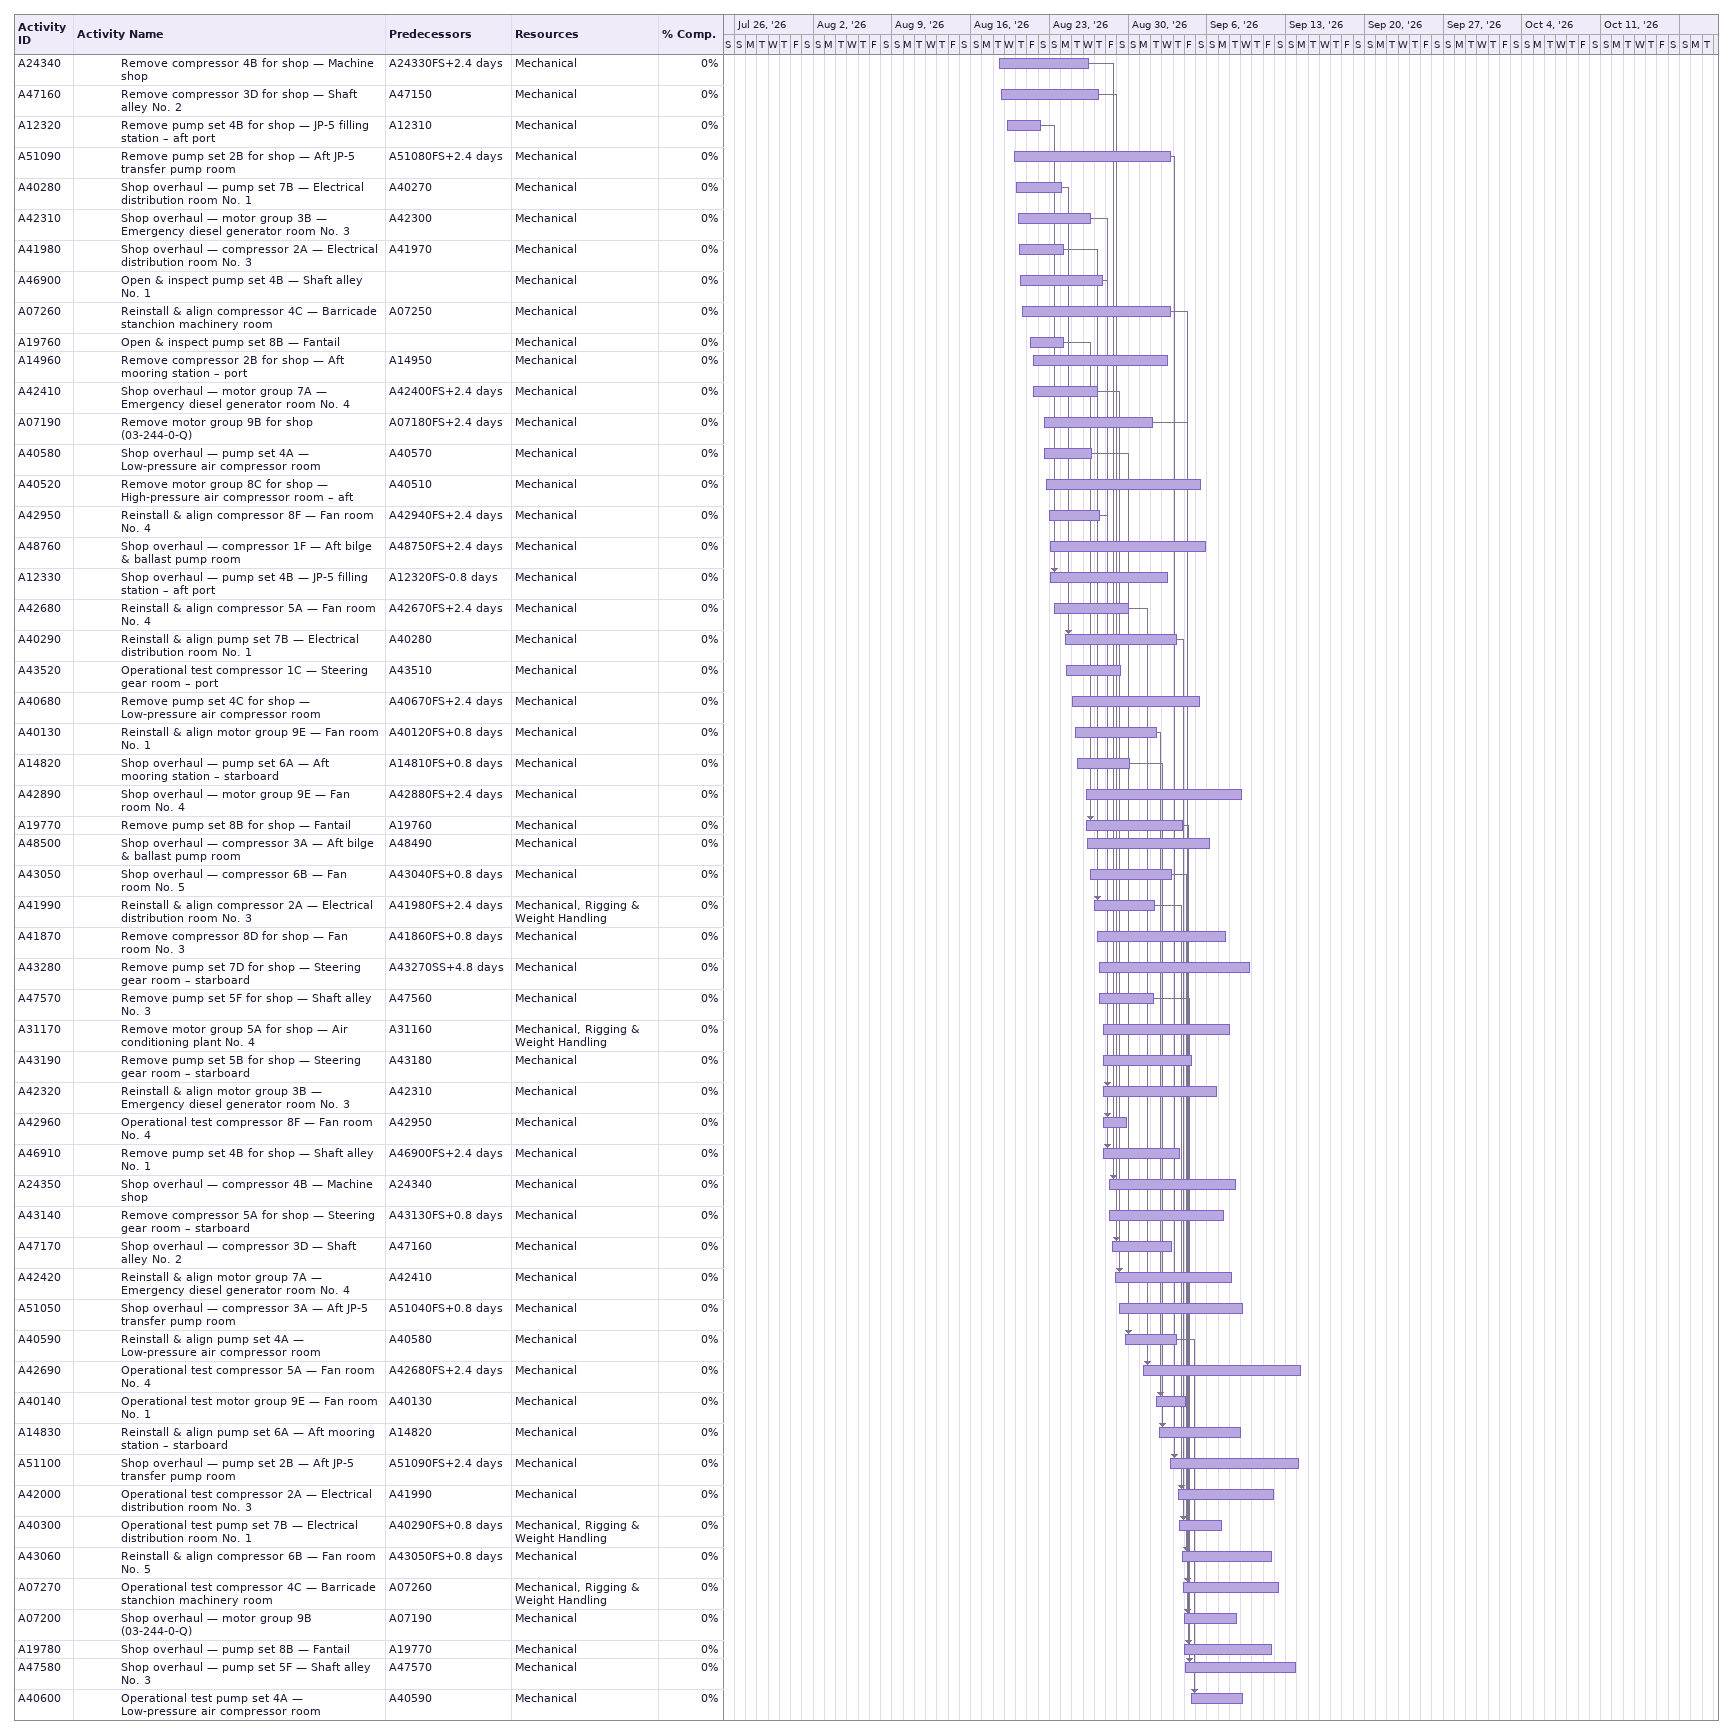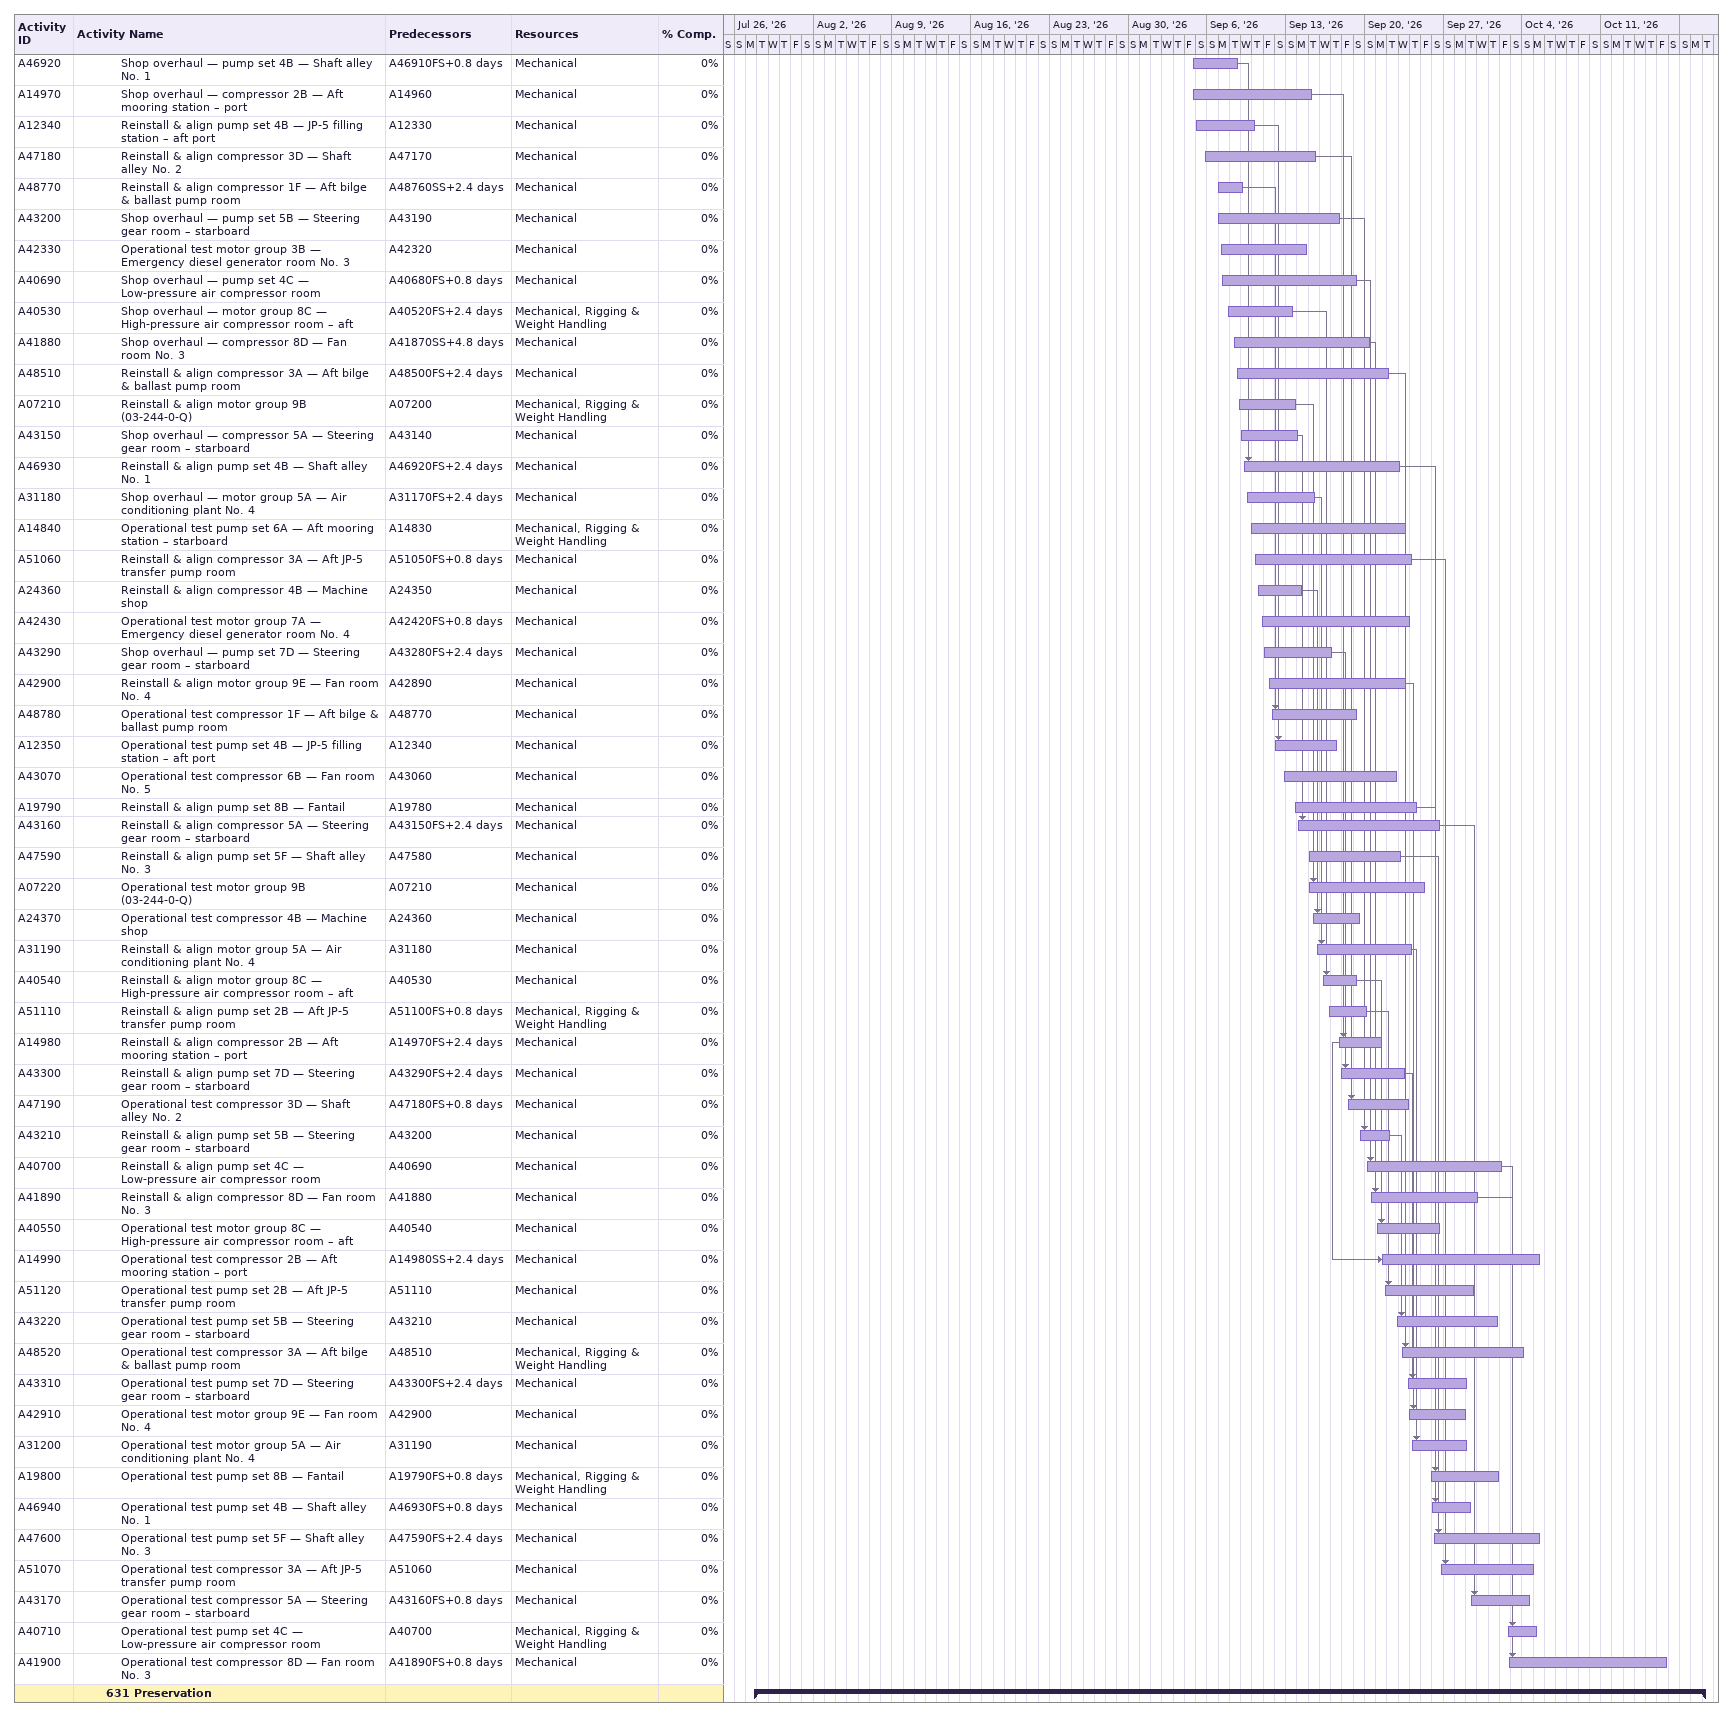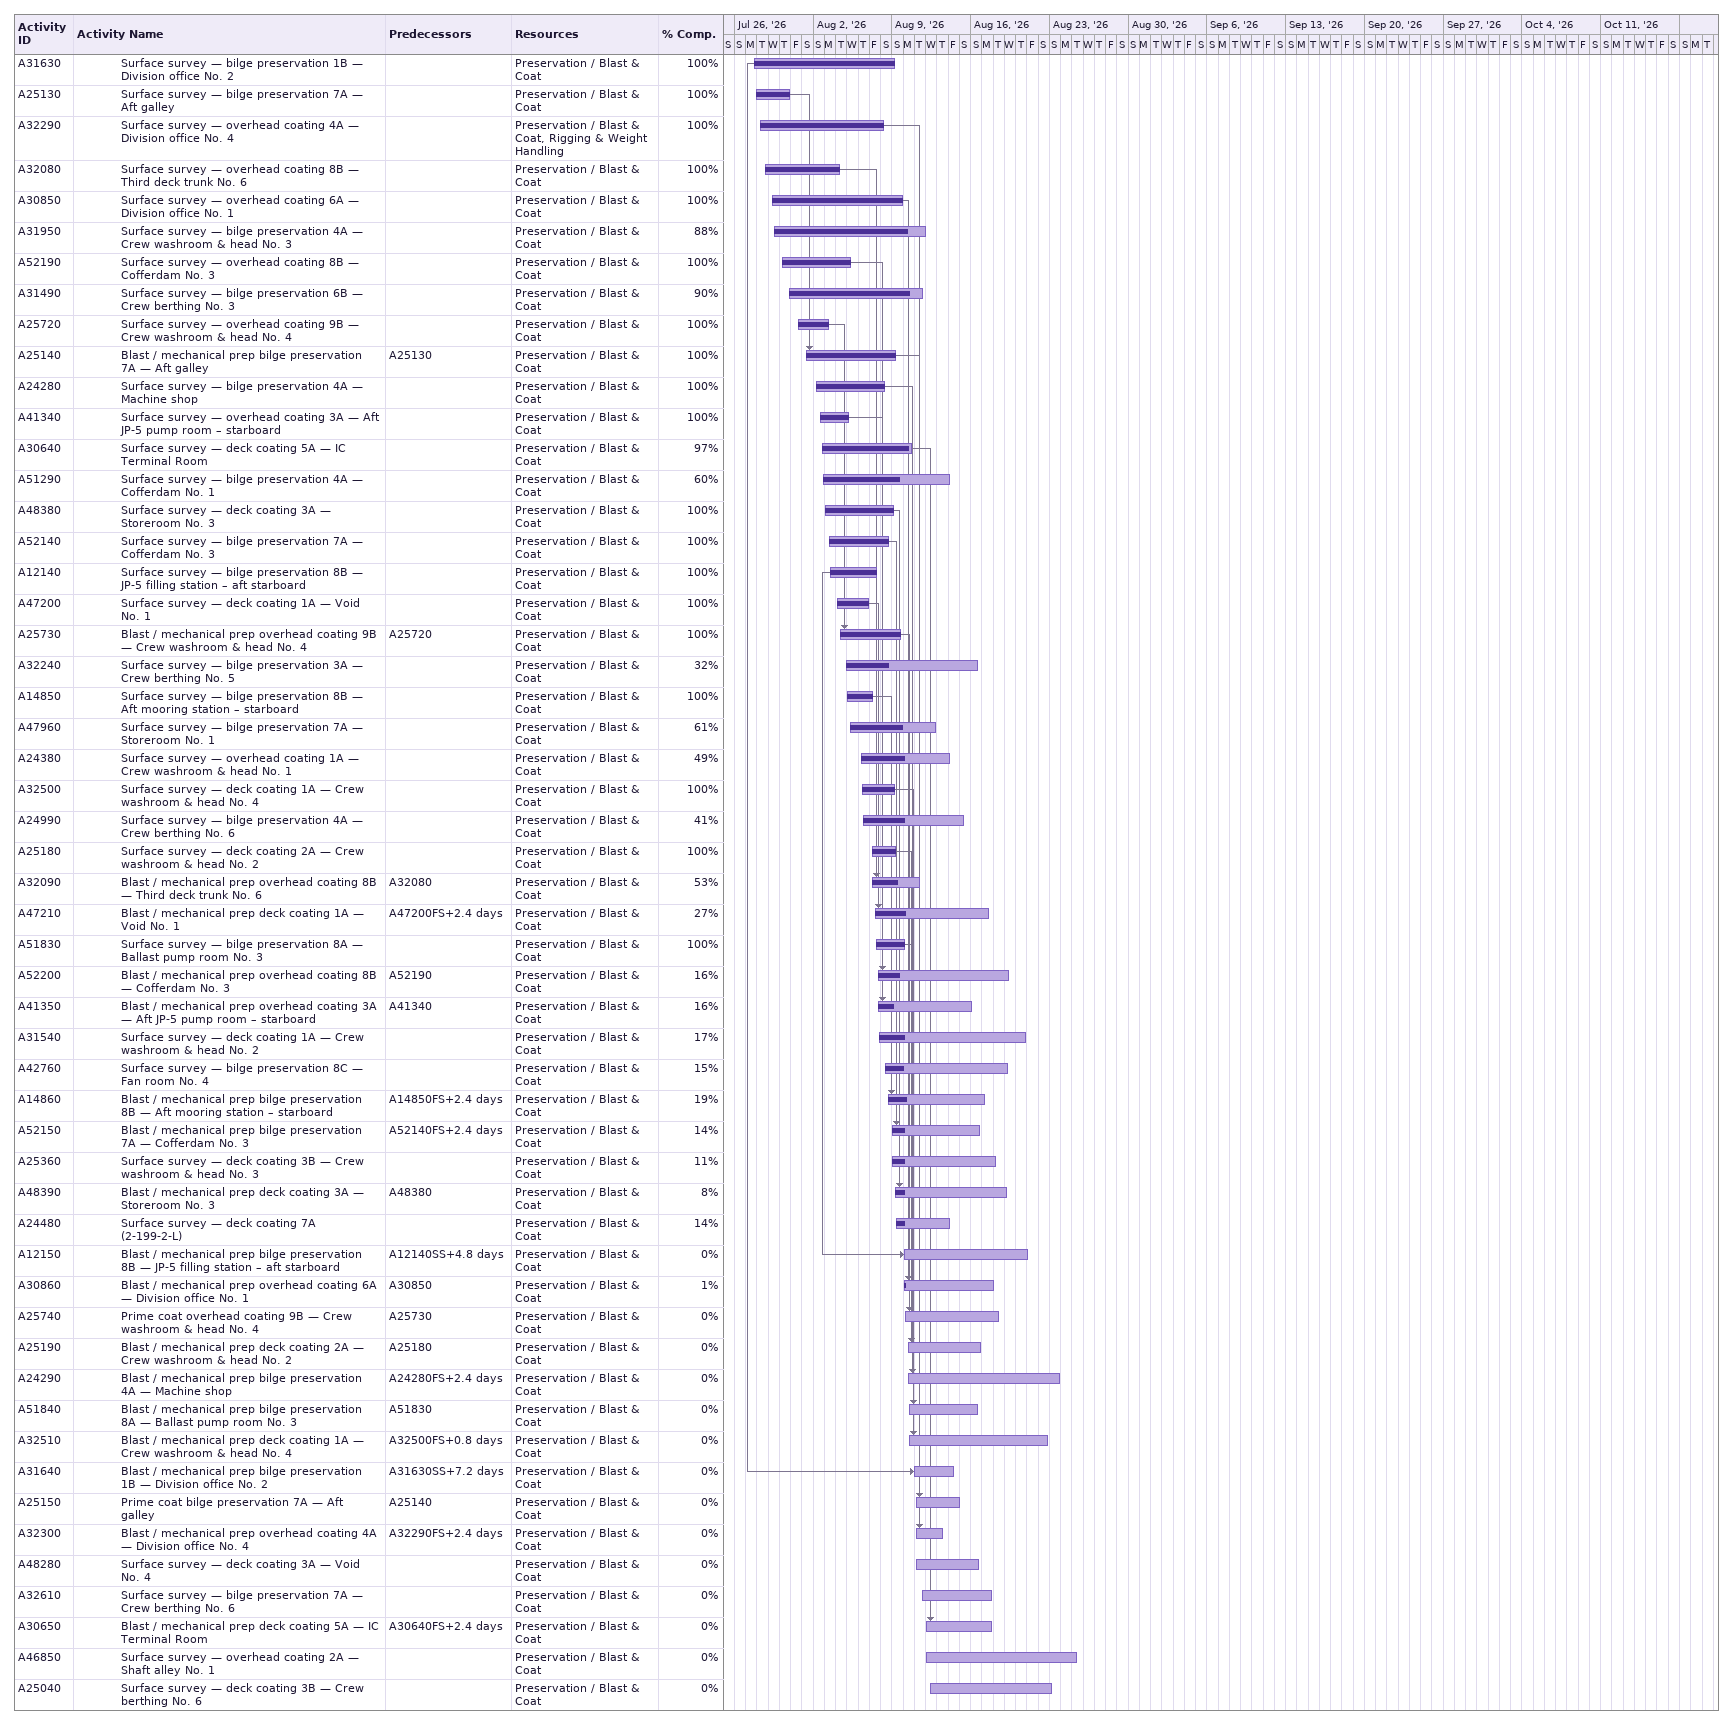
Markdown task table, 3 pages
| ID | Level | Task | Start | Finish | Predecessors | Resources | % complete |
|---|---|---|---|---|---|---|---|
| A24340 | 4 | Remove compressor 4B for shop — Machine shop | 2026-08-18 | 2026-08-26 | A24330FS+2.4d | Mechanical | 0 |
| A47160 | 4 | Remove compressor 3D for shop — Shaft alley No. 2 | 2026-08-18 | 2026-08-27 | A47150 | Mechanical | 0 |
| A12320 | 4 | Remove pump set 4B for shop — JP-5 filling station – aft port | 2026-08-19 | 2026-08-22 | A12310 | Mechanical | 0 |
| A51090 | 4 | Remove pump set 2B for shop — Aft JP-5 transfer pump room | 2026-08-19 | 2026-09-02 | A51080FS+2.4d | Mechanical | 0 |
| A40280 | 4 | Shop overhaul — pump set 7B — Electrical distribution room No. 1 | 2026-08-20 | 2026-08-24 | A40270 | Mechanical | 0 |
| A42310 | 4 | Shop overhaul — motor group 3B — Emergency diesel generator room No. 3 | 2026-08-20 | 2026-08-26 | A42300 | Mechanical | 0 |
| A41980 | 4 | Shop overhaul — compressor 2A — Electrical distribution room No. 3 | 2026-08-20 | 2026-08-24 | A41970 | Mechanical | 0 |
| A46900 | 4 | Open & inspect pump set 4B — Shaft alley No. 1 | 2026-08-20 | 2026-08-27 |  | Mechanical | 0 |
| A07260 | 4 | Reinstall & align compressor 4C — Barricade stanchion machinery room | 2026-08-20 | 2026-09-02 | A07250 | Mechanical | 0 |
| A19760 | 4 | Open & inspect pump set 8B — Fantail | 2026-08-21 | 2026-08-24 |  | Mechanical | 0 |
| A14960 | 4 | Remove compressor 2B for shop — Aft mooring station – port | 2026-08-21 | 2026-09-02 | A14950 | Mechanical | 0 |
| A42410 | 4 | Shop overhaul — motor group 7A — Emergency diesel generator room No. 4 | 2026-08-21 | 2026-08-27 | A42400FS+2.4d | Mechanical | 0 |
| A07190 | 4 | Remove motor group 9B for shop (03-244-0-Q) | 2026-08-22 | 2026-09-01 | A07180FS+2.4d | Mechanical | 0 |
| A40580 | 4 | Shop overhaul — pump set 4A — Low-pressure air compressor room | 2026-08-22 | 2026-08-26 | A40570 | Mechanical | 0 |
| A40520 | 4 | Remove motor group 8C for shop — High-pressure air compressor room – aft | 2026-08-22 | 2026-09-05 | A40510 | Mechanical | 0 |
| A42950 | 4 | Reinstall & align compressor 8F — Fan room No. 4 | 2026-08-22 | 2026-08-27 | A42940FS+2.4d | Mechanical | 0 |
| A48760 | 4 | Shop overhaul — compressor 1F — Aft bilge & ballast pump room | 2026-08-23 | 2026-09-05 | A48750FS+2.4d | Mechanical | 0 |
| A12330 | 4 | Shop overhaul — pump set 4B — JP-5 filling station – aft port | 2026-08-23 | 2026-09-02 | A12320FS-0.8d | Mechanical | 0 |
| A42680 | 4 | Reinstall & align compressor 5A — Fan room No. 4 | 2026-08-23 | 2026-08-30 | A42670FS+2.4d | Mechanical | 0 |
| A40290 | 4 | Reinstall & align pump set 7B — Electrical distribution room No. 1 | 2026-08-24 | 2026-09-03 | A40280 | Mechanical | 0 |
| A43520 | 4 | Operational test compressor 1C — Steering gear room – port | 2026-08-24 | 2026-08-29 | A43510 | Mechanical | 0 |
| A40680 | 4 | Remove pump set 4C for shop — Low-pressure air compressor room | 2026-08-25 | 2026-09-05 | A40670FS+2.4d | Mechanical | 0 |
| A40130 | 4 | Reinstall & align motor group 9E — Fan room No. 1 | 2026-08-25 | 2026-09-01 | A40120FS+0.8d | Mechanical | 0 |
| A14820 | 4 | Shop overhaul — pump set 6A — Aft mooring station – starboard | 2026-08-25 | 2026-08-30 | A14810FS+0.8d | Mechanical | 0 |
| A42890 | 4 | Shop overhaul — motor group 9E — Fan room No. 4 | 2026-08-26 | 2026-09-09 | A42880FS+2.4d | Mechanical | 0 |
| A19770 | 4 | Remove pump set 8B for shop — Fantail | 2026-08-26 | 2026-09-03 | A19760 | Mechanical | 0 |
| A48500 | 4 | Shop overhaul — compressor 3A — Aft bilge & ballast pump room | 2026-08-26 | 2026-09-06 | A48490 | Mechanical | 0 |
| A43050 | 4 | Shop overhaul — compressor 6B — Fan room No. 5 | 2026-08-26 | 2026-09-02 | A43040FS+0.8d | Mechanical | 0 |
| A41990 | 4 | Reinstall & align compressor 2A — Electrical distribution room No. 3 | 2026-08-26 | 2026-09-01 | A41980FS+2.4d | Mechanical, Rigging & Weight Handling | 0 |
| A41870 | 4 | Remove compressor 8D for shop — Fan room No. 3 | 2026-08-27 | 2026-09-07 | A41860FS+0.8d | Mechanical | 0 |
| A43280 | 4 | Remove pump set 7D for shop — Steering gear room – starboard | 2026-08-27 | 2026-09-09 | A43270SS+4.8d | Mechanical | 0 |
| A47570 | 4 | Remove pump set 5F for shop — Shaft alley No. 3 | 2026-08-27 | 2026-09-01 | A47560 | Mechanical | 0 |
| A31170 | 4 | Remove motor group 5A for shop — Air conditioning plant No. 4 | 2026-08-27 | 2026-09-07 | A31160 | Mechanical, Rigging & Weight Handling | 0 |
| A43190 | 4 | Remove pump set 5B for shop — Steering gear room – starboard | 2026-08-27 | 2026-09-04 | A43180 | Mechanical | 0 |
| A42320 | 4 | Reinstall & align motor group 3B — Emergency diesel generator room No. 3 | 2026-08-27 | 2026-09-06 | A42310 | Mechanical | 0 |
| A42960 | 4 | Operational test compressor 8F — Fan room No. 4 | 2026-08-27 | 2026-08-29 | A42950 | Mechanical | 0 |
| A46910 | 4 | Remove pump set 4B for shop — Shaft alley No. 1 | 2026-08-27 | 2026-09-03 | A46900FS+2.4d | Mechanical | 0 |
| A24350 | 4 | Shop overhaul — compressor 4B — Machine shop | 2026-08-28 | 2026-09-08 | A24340 | Mechanical | 0 |
| A43140 | 4 | Remove compressor 5A for shop — Steering gear room – starboard | 2026-08-28 | 2026-09-07 | A43130FS+0.8d | Mechanical | 0 |
| A47170 | 4 | Shop overhaul — compressor 3D — Shaft alley No. 2 | 2026-08-28 | 2026-09-02 | A47160 | Mechanical | 0 |
| A42420 | 4 | Reinstall & align motor group 7A — Emergency diesel generator room No. 4 | 2026-08-28 | 2026-09-08 | A42410 | Mechanical | 0 |
| A51050 | 4 | Shop overhaul — compressor 3A — Aft JP-5 transfer pump room | 2026-08-29 | 2026-09-09 | A51040FS+0.8d | Mechanical | 0 |
| A40590 | 4 | Reinstall & align pump set 4A — Low-pressure air compressor room | 2026-08-29 | 2026-09-03 | A40580 | Mechanical | 0 |
| A42690 | 4 | Operational test compressor 5A — Fan room No. 4 | 2026-08-31 | 2026-09-14 | A42680FS+2.4d | Mechanical | 0 |
| A40140 | 4 | Operational test motor group 9E — Fan room No. 1 | 2026-09-01 | 2026-09-04 | A40130 | Mechanical | 0 |
| A14830 | 4 | Reinstall & align pump set 6A — Aft mooring station – starboard | 2026-09-01 | 2026-09-08 | A14820 | Mechanical | 0 |
| A51100 | 4 | Shop overhaul — pump set 2B — Aft JP-5 transfer pump room | 2026-09-02 | 2026-09-14 | A51090FS+2.4d | Mechanical | 0 |
| A42000 | 4 | Operational test compressor 2A — Electrical distribution room No. 3 | 2026-09-03 | 2026-09-11 | A41990 | Mechanical | 0 |
| A40300 | 4 | Operational test pump set 7B — Electrical distribution room No. 1 | 2026-09-03 | 2026-09-07 | A40290FS+0.8d | Mechanical, Rigging & Weight Handling | 0 |
| A43060 | 4 | Reinstall & align compressor 6B — Fan room No. 5 | 2026-09-03 | 2026-09-11 | A43050FS+0.8d | Mechanical | 0 |
| A07270 | 4 | Operational test compressor 4C — Barricade stanchion machinery room | 2026-09-03 | 2026-09-12 | A07260 | Mechanical, Rigging & Weight Handling | 0 |
| A07200 | 4 | Shop overhaul — motor group 9B (03-244-0-Q) | 2026-09-03 | 2026-09-08 | A07190 | Mechanical | 0 |
| A19780 | 4 | Shop overhaul — pump set 8B — Fantail | 2026-09-04 | 2026-09-11 | A19770 | Mechanical | 0 |
| A47580 | 4 | Shop overhaul — pump set 5F — Shaft alley No. 3 | 2026-09-04 | 2026-09-13 | A47570 | Mechanical | 0 |
| A40600 | 4 | Operational test pump set 4A — Low-pressure air compressor room | 2026-09-04 | 2026-09-09 | A40590 | Mechanical | 0 |
| A46920 | 4 | Shop overhaul — pump set 4B — Shaft alley No. 1 | 2026-09-04 | 2026-09-08 | A46910FS+0.8d | Mechanical | 0 |
| A14970 | 4 | Shop overhaul — compressor 2B — Aft mooring station – port | 2026-09-04 | 2026-09-15 | A14960 | Mechanical | 0 |
| A12340 | 4 | Reinstall & align pump set 4B — JP-5 filling station – aft port | 2026-09-05 | 2026-09-10 | A12330 | Mechanical | 0 |
| A47180 | 4 | Reinstall & align compressor 3D — Shaft alley No. 2 | 2026-09-05 | 2026-09-15 | A47170 | Mechanical | 0 |
| A48770 | 4 | Reinstall & align compressor 1F — Aft bilge & ballast pump room | 2026-09-07 | 2026-09-09 | A48760SS+2.4d | Mechanical | 0 |
| A43200 | 4 | Shop overhaul — pump set 5B — Steering gear room – starboard | 2026-09-07 | 2026-09-17 | A43190 | Mechanical | 0 |
| A42330 | 4 | Operational test motor group 3B — Emergency diesel generator room No. 3 | 2026-09-07 | 2026-09-14 | A42320 | Mechanical | 0 |
| A40690 | 4 | Shop overhaul — pump set 4C — Low-pressure air compressor room | 2026-09-07 | 2026-09-19 | A40680FS+0.8d | Mechanical | 0 |
| A40530 | 4 | Shop overhaul — motor group 8C — High-pressure air compressor room – aft | 2026-09-07 | 2026-09-13 | A40520FS+2.4d | Mechanical, Rigging & Weight Handling | 0 |
| A41880 | 4 | Shop overhaul — compressor 8D — Fan room No. 3 | 2026-09-08 | 2026-09-20 | A41870SS+4.8d | Mechanical | 0 |
| A48510 | 4 | Reinstall & align compressor 3A — Aft bilge & ballast pump room | 2026-09-08 | 2026-09-22 | A48500FS+2.4d | Mechanical | 0 |
| A07210 | 4 | Reinstall & align motor group 9B (03-244-0-Q) | 2026-09-08 | 2026-09-13 | A07200 | Mechanical, Rigging & Weight Handling | 0 |
| A43150 | 4 | Shop overhaul — compressor 5A — Steering gear room – starboard | 2026-09-09 | 2026-09-14 | A43140 | Mechanical | 0 |
| A46930 | 4 | Reinstall & align pump set 4B — Shaft alley No. 1 | 2026-09-09 | 2026-09-23 | A46920FS+2.4d | Mechanical | 0 |
| A31180 | 4 | Shop overhaul — motor group 5A — Air conditioning plant No. 4 | 2026-09-09 | 2026-09-15 | A31170FS+2.4d | Mechanical | 0 |
| A14840 | 4 | Operational test pump set 6A — Aft mooring station – starboard | 2026-09-09 | 2026-09-23 | A14830 | Mechanical, Rigging & Weight Handling | 0 |
| A51060 | 4 | Reinstall & align compressor 3A — Aft JP-5 transfer pump room | 2026-09-10 | 2026-09-24 | A51050FS+0.8d | Mechanical | 0 |
| A24360 | 4 | Reinstall & align compressor 4B — Machine shop | 2026-09-10 | 2026-09-14 | A24350 | Mechanical | 0 |
| A42430 | 4 | Operational test motor group 7A — Emergency diesel generator room No. 4 | 2026-09-10 | 2026-09-23 | A42420FS+0.8d | Mechanical | 0 |
| A43290 | 4 | Shop overhaul — pump set 7D — Steering gear room – starboard | 2026-09-11 | 2026-09-17 | A43280FS+2.4d | Mechanical | 0 |
| A42900 | 4 | Reinstall & align motor group 9E — Fan room No. 4 | 2026-09-11 | 2026-09-23 | A42890 | Mechanical | 0 |
| A48780 | 4 | Operational test compressor 1F — Aft bilge & ballast pump room | 2026-09-11 | 2026-09-19 | A48770 | Mechanical | 0 |
| A12350 | 4 | Operational test pump set 4B — JP-5 filling station – aft port | 2026-09-12 | 2026-09-17 | A12340 | Mechanical | 0 |
| A43070 | 4 | Operational test compressor 6B — Fan room No. 5 | 2026-09-12 | 2026-09-22 | A43060 | Mechanical | 0 |
| A19790 | 4 | Reinstall & align pump set 8B — Fantail | 2026-09-13 | 2026-09-24 | A19780 | Mechanical | 0 |
| A43160 | 4 | Reinstall & align compressor 5A — Steering gear room – starboard | 2026-09-14 | 2026-09-26 | A43150FS+2.4d | Mechanical | 0 |
| A47590 | 4 | Reinstall & align pump set 5F — Shaft alley No. 3 | 2026-09-15 | 2026-09-23 | A47580 | Mechanical | 0 |
| A07220 | 4 | Operational test motor group 9B (03-244-0-Q) | 2026-09-15 | 2026-09-25 | A07210 | Mechanical | 0 |
| A24370 | 4 | Operational test compressor 4B — Machine shop | 2026-09-15 | 2026-09-19 | A24360 | Mechanical | 0 |
| A31190 | 4 | Reinstall & align motor group 5A — Air conditioning plant No. 4 | 2026-09-15 | 2026-09-24 | A31180 | Mechanical | 0 |
| A40540 | 4 | Reinstall & align motor group 8C — High-pressure air compressor room – aft | 2026-09-16 | 2026-09-19 | A40530 | Mechanical | 0 |
| A51110 | 4 | Reinstall & align pump set 2B — Aft JP-5 transfer pump room | 2026-09-16 | 2026-09-20 | A51100FS+0.8d | Mechanical, Rigging & Weight Handling | 0 |
| A14980 | 4 | Reinstall & align compressor 2B — Aft mooring station – port | 2026-09-17 | 2026-09-21 | A14970FS+2.4d | Mechanical | 0 |
| A43300 | 4 | Reinstall & align pump set 7D — Steering gear room – starboard | 2026-09-17 | 2026-09-23 | A43290FS+2.4d | Mechanical | 0 |
| A47190 | 4 | Operational test compressor 3D — Shaft alley No. 2 | 2026-09-18 | 2026-09-23 | A47180FS+0.8d | Mechanical | 0 |
| A43210 | 4 | Reinstall & align pump set 5B — Steering gear room – starboard | 2026-09-19 | 2026-09-22 | A43200 | Mechanical | 0 |
| A40700 | 4 | Reinstall & align pump set 4C — Low-pressure air compressor room | 2026-09-20 | 2026-10-02 | A40690 | Mechanical | 0 |
| A41890 | 4 | Reinstall & align compressor 8D — Fan room No. 3 | 2026-09-20 | 2026-09-30 | A41880 | Mechanical | 0 |
| A40550 | 4 | Operational test motor group 8C — High-pressure air compressor room – aft | 2026-09-21 | 2026-09-26 | A40540 | Mechanical | 0 |
| A14990 | 4 | Operational test compressor 2B — Aft mooring station – port | 2026-09-21 | 2026-10-05 | A14980SS+2.4d | Mechanical | 0 |
| A51120 | 4 | Operational test pump set 2B — Aft JP-5 transfer pump room | 2026-09-21 | 2026-09-29 | A51110 | Mechanical | 0 |
| A43220 | 4 | Operational test pump set 5B — Steering gear room – starboard | 2026-09-22 | 2026-10-01 | A43210 | Mechanical | 0 |
| A48520 | 4 | Operational test compressor 3A — Aft bilge & ballast pump room | 2026-09-23 | 2026-10-04 | A48510 | Mechanical, Rigging & Weight Handling | 0 |
| A43310 | 4 | Operational test pump set 7D — Steering gear room – starboard | 2026-09-23 | 2026-09-29 | A43300FS+2.4d | Mechanical | 0 |
| A42910 | 4 | Operational test motor group 9E — Fan room No. 4 | 2026-09-24 | 2026-09-28 | A42900 | Mechanical | 0 |
| A31200 | 4 | Operational test motor group 5A — Air conditioning plant No. 4 | 2026-09-24 | 2026-09-29 | A31190 | Mechanical | 0 |
| A19800 | 4 | Operational test pump set 8B — Fantail | 2026-09-25 | 2026-10-01 | A19790FS+0.8d | Mechanical, Rigging & Weight Handling | 0 |
| A46940 | 4 | Operational test pump set 4B — Shaft alley No. 1 | 2026-09-26 | 2026-09-29 | A46930FS+0.8d | Mechanical | 0 |
| A47600 | 4 | Operational test pump set 5F — Shaft alley No. 3 | 2026-09-26 | 2026-10-05 | A47590FS+2.4d | Mechanical | 0 |
| A51070 | 4 | Operational test compressor 3A — Aft JP-5 transfer pump room | 2026-09-26 | 2026-10-05 | A51060 | Mechanical | 0 |
| A43170 | 4 | Operational test compressor 5A — Steering gear room – starboard | 2026-09-29 | 2026-10-04 | A43160FS+0.8d | Mechanical | 0 |
| A40710 | 4 | Operational test pump set 4C — Low-pressure air compressor room | 2026-10-02 | 2026-10-05 | A40700 | Mechanical, Rigging & Weight Handling | 0 |
| A41900 | 4 | Operational test compressor 8D — Fan room No. 3 | 2026-10-02 | 2026-10-16 | A41890FS+0.8d | Mechanical | 0 |
|  | 3 | **631 Preservation** | 2026-07-27 | 2026-10-20 |  |  |  |
| A31630 | 4 | Surface survey — bilge preservation 1B — Division office No. 2 | 2026-07-27 | 2026-08-09 |  | Preservation / Blast & Coat | 100 |
| A25130 | 4 | Surface survey — bilge preservation 7A — Aft galley | 2026-07-27 | 2026-07-30 |  | Preservation / Blast & Coat | 100 |
| A32290 | 4 | Surface survey — overhead coating 4A — Division office No. 4 | 2026-07-28 | 2026-08-08 |  | Preservation / Blast & Coat, Rigging & Weight Handling | 100 |
| A32080 | 4 | Surface survey — overhead coating 8B — Third deck trunk No. 6 | 2026-07-28 | 2026-08-04 |  | Preservation / Blast & Coat | 100 |
| A30850 | 4 | Surface survey — overhead coating 6A — Division office No. 1 | 2026-07-29 | 2026-08-09 |  | Preservation / Blast & Coat | 100 |
| A31950 | 4 | Surface survey — bilge preservation 4A — Crew washroom & head No. 3 | 2026-07-29 | 2026-08-11 |  | Preservation / Blast & Coat | 88 |
| A52190 | 4 | Surface survey — overhead coating 8B — Cofferdam No. 3 | 2026-07-30 | 2026-08-05 |  | Preservation / Blast & Coat | 100 |
| A31490 | 4 | Surface survey — bilge preservation 6B — Crew berthing No. 3 | 2026-07-30 | 2026-08-11 |  | Preservation / Blast & Coat | 90 |
| A25720 | 4 | Surface survey — overhead coating 9B — Crew washroom & head No. 4 | 2026-07-31 | 2026-08-03 |  | Preservation / Blast & Coat | 100 |
| A25140 | 4 | Blast / mechanical prep bilge preservation 7A — Aft galley | 2026-08-01 | 2026-08-09 | A25130 | Preservation / Blast & Coat | 100 |
| A24280 | 4 | Surface survey — bilge preservation 4A — Machine shop | 2026-08-02 | 2026-08-08 |  | Preservation / Blast & Coat | 100 |
| A41340 | 4 | Surface survey — overhead coating 3A — Aft JP-5 pump room – starboard | 2026-08-02 | 2026-08-05 |  | Preservation / Blast & Coat | 100 |
| A30640 | 4 | Surface survey — deck coating 5A — IC Terminal Room | 2026-08-02 | 2026-08-10 |  | Preservation / Blast & Coat | 97 |
| A51290 | 4 | Surface survey — bilge preservation 4A — Cofferdam No. 1 | 2026-08-02 | 2026-08-14 |  | Preservation / Blast & Coat | 60 |
| A48380 | 4 | Surface survey — deck coating 3A — Storeroom No. 3 | 2026-08-03 | 2026-08-09 |  | Preservation / Blast & Coat | 100 |
| A52140 | 4 | Surface survey — bilge preservation 7A — Cofferdam No. 3 | 2026-08-03 | 2026-08-08 |  | Preservation / Blast & Coat | 100 |
| A12140 | 4 | Surface survey — bilge preservation 8B — JP-5 filling station – aft starboard | 2026-08-03 | 2026-08-07 |  | Preservation / Blast & Coat | 100 |
| A47200 | 4 | Surface survey — deck coating 1A — Void No. 1 | 2026-08-04 | 2026-08-06 |  | Preservation / Blast & Coat | 100 |
| A25730 | 4 | Blast / mechanical prep overhead coating 9B — Crew washroom & head No. 4 | 2026-08-04 | 2026-08-09 | A25720 | Preservation / Blast & Coat | 100 |
| A32240 | 4 | Surface survey — bilge preservation 3A — Crew berthing No. 5 | 2026-08-04 | 2026-08-16 |  | Preservation / Blast & Coat | 32 |
| A14850 | 4 | Surface survey — bilge preservation 8B — Aft mooring station – starboard | 2026-08-05 | 2026-08-07 |  | Preservation / Blast & Coat | 100 |
| A47960 | 4 | Surface survey — bilge preservation 7A — Storeroom No. 1 | 2026-08-05 | 2026-08-12 |  | Preservation / Blast & Coat | 61 |
| A24380 | 4 | Surface survey — overhead coating 1A — Crew washroom & head No. 1 | 2026-08-06 | 2026-08-14 |  | Preservation / Blast & Coat | 49 |
| A32500 | 4 | Surface survey — deck coating 1A — Crew washroom & head No. 4 | 2026-08-06 | 2026-08-09 |  | Preservation / Blast & Coat | 100 |
| A24990 | 4 | Surface survey — bilge preservation 4A — Crew berthing No. 6 | 2026-08-06 | 2026-08-15 |  | Preservation / Blast & Coat | 41 |
| A25180 | 4 | Surface survey — deck coating 2A — Crew washroom & head No. 2 | 2026-08-07 | 2026-08-09 |  | Preservation / Blast & Coat | 100 |
| A32090 | 4 | Blast / mechanical prep overhead coating 8B — Third deck trunk No. 6 | 2026-08-07 | 2026-08-11 | A32080 | Preservation / Blast & Coat | 53 |
| A47210 | 4 | Blast / mechanical prep deck coating 1A — Void No. 1 | 2026-08-07 | 2026-08-17 | A47200FS+2.4d | Preservation / Blast & Coat | 27 |
| A51830 | 4 | Surface survey — bilge preservation 8A — Ballast pump room No. 3 | 2026-08-07 | 2026-08-10 |  | Preservation / Blast & Coat | 100 |
| A52200 | 4 | Blast / mechanical prep overhead coating 8B — Cofferdam No. 3 | 2026-08-07 | 2026-08-19 | A52190 | Preservation / Blast & Coat | 16 |
| A41350 | 4 | Blast / mechanical prep overhead coating 3A — Aft JP-5 pump room – starboard | 2026-08-07 | 2026-08-16 | A41340 | Preservation / Blast & Coat | 16 |
| A31540 | 4 | Surface survey — deck coating 1A — Crew washroom & head No. 2 | 2026-08-07 | 2026-08-20 |  | Preservation / Blast & Coat | 17 |
| A42760 | 4 | Surface survey — bilge preservation 8C — Fan room No. 4 | 2026-08-08 | 2026-08-19 |  | Preservation / Blast & Coat | 15 |
| A14860 | 4 | Blast / mechanical prep bilge preservation 8B — Aft mooring station – starboard | 2026-08-08 | 2026-08-17 | A14850FS+2.4d | Preservation / Blast & Coat | 19 |
| A52150 | 4 | Blast / mechanical prep bilge preservation 7A — Cofferdam No. 3 | 2026-08-09 | 2026-08-16 | A52140FS+2.4d | Preservation / Blast & Coat | 14 |
| A25360 | 4 | Surface survey — deck coating 3B — Crew washroom & head No. 3 | 2026-08-09 | 2026-08-18 |  | Preservation / Blast & Coat | 11 |
| A48390 | 4 | Blast / mechanical prep deck coating 3A — Storeroom No. 3 | 2026-08-09 | 2026-08-19 | A48380 | Preservation / Blast & Coat | 8 |
| A24480 | 4 | Surface survey — deck coating 7A (2-199-2-L) | 2026-08-09 | 2026-08-14 |  | Preservation / Blast & Coat | 14 |
| A12150 | 4 | Blast / mechanical prep bilge preservation 8B — JP-5 filling station – aft starboard | 2026-08-10 | 2026-08-21 | A12140SS+4.8d | Preservation / Blast & Coat | 0 |
| A30860 | 4 | Blast / mechanical prep overhead coating 6A — Division office No. 1 | 2026-08-10 | 2026-08-18 | A30850 | Preservation / Blast & Coat | 1 |
| A25740 | 4 | Prime coat overhead coating 9B — Crew washroom & head No. 4 | 2026-08-10 | 2026-08-18 | A25730 | Preservation / Blast & Coat | 0 |
| A25190 | 4 | Blast / mechanical prep deck coating 2A — Crew washroom & head No. 2 | 2026-08-10 | 2026-08-16 | A25180 | Preservation / Blast & Coat | 0 |
| A24290 | 4 | Blast / mechanical prep bilge preservation 4A — Machine shop | 2026-08-10 | 2026-08-23 | A24280FS+2.4d | Preservation / Blast & Coat | 0 |
| A51840 | 4 | Blast / mechanical prep bilge preservation 8A — Ballast pump room No. 3 | 2026-08-10 | 2026-08-16 | A51830 | Preservation / Blast & Coat | 0 |
| A32510 | 4 | Blast / mechanical prep deck coating 1A — Crew washroom & head No. 4 | 2026-08-10 | 2026-08-22 | A32500FS+0.8d | Preservation / Blast & Coat | 0 |
| A31640 | 4 | Blast / mechanical prep bilge preservation 1B — Division office No. 2 | 2026-08-11 | 2026-08-14 | A31630SS+7.2d | Preservation / Blast & Coat | 0 |
| A25150 | 4 | Prime coat bilge preservation 7A — Aft galley | 2026-08-11 | 2026-08-14 | A25140 | Preservation / Blast & Coat | 0 |
| A32300 | 4 | Blast / mechanical prep overhead coating 4A — Division office No. 4 | 2026-08-11 | 2026-08-13 | A32290FS+2.4d | Preservation / Blast & Coat | 0 |
| A48280 | 4 | Surface survey — deck coating 3A — Void No. 4 | 2026-08-11 | 2026-08-16 |  | Preservation / Blast & Coat | 0 |
| A32610 | 4 | Surface survey — bilge preservation 7A — Crew berthing No. 6 | 2026-08-11 | 2026-08-17 |  | Preservation / Blast & Coat | 0 |
| A30650 | 4 | Blast / mechanical prep deck coating 5A — IC Terminal Room | 2026-08-12 | 2026-08-17 | A30640FS+2.4d | Preservation / Blast & Coat | 0 |
| A46850 | 4 | Surface survey — overhead coating 2A — Shaft alley No. 1 | 2026-08-12 | 2026-08-25 |  | Preservation / Blast & Coat | 0 |
| A25040 | 4 | Surface survey — deck coating 3B — Crew berthing No. 6 | 2026-08-12 | 2026-08-23 |  | Preservation / Blast & Coat | 0 |
